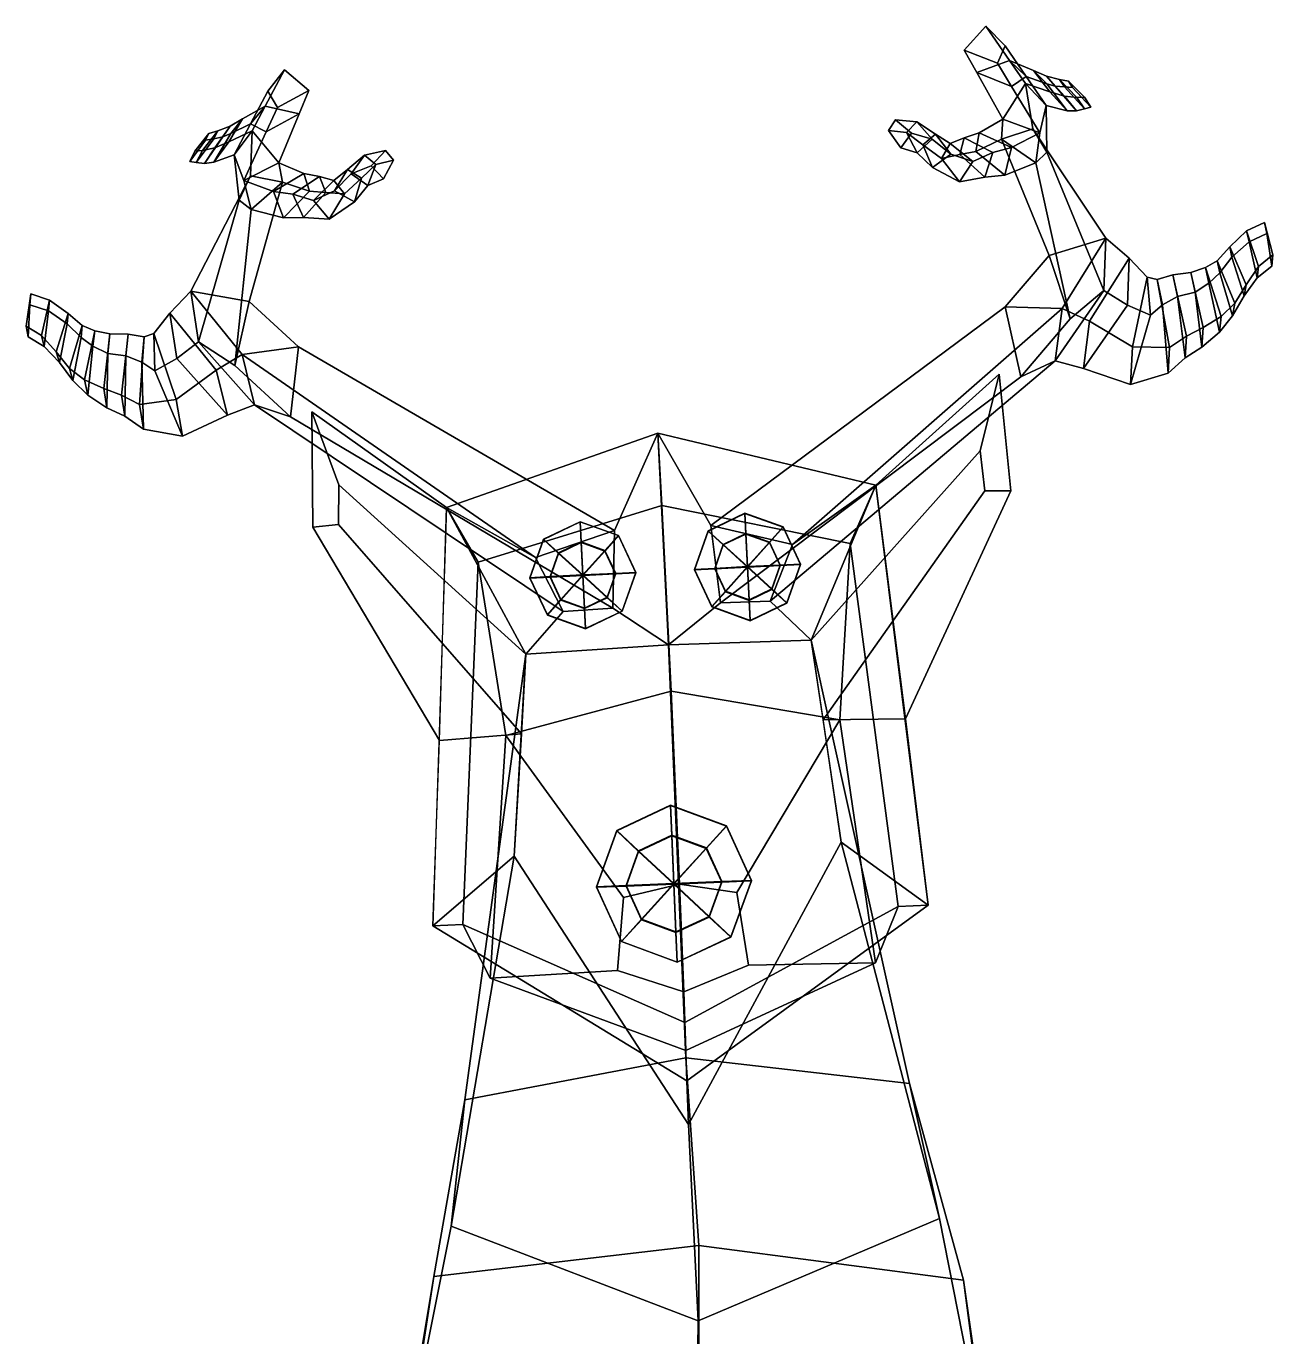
# Model space of a CAD drawing. Extents: x -95 to 84, y -151 to 331.
# Drawn here: x -94.8 to 84.3, y 142.9 to 331.2 of the extents above; entities that cross this region are included whole.
import ezdxf

# ---------------------------------------------------------------- set-up
doc = ezdxf.new("R2010")
doc.units = 0

msp = doc.modelspace()

# ---------------------------------------------------------------- linework, layer by layer
for points in [[(43.066406, 331.203308, 152.452606), (45.845772, 328.403412, 151.65123), (44.738628, 325.892975, 151.579559), (39.993999, 327.775879, 152.981018)], [(46.490574, 326.26712, 156.636902), (43.066406, 331.203308, 152.452606), (39.993999, 327.775879, 152.981018), (41.788048, 324.566132, 155.492096)], [(46.490574, 326.26712, 156.636902), (48.866558, 323.999847, 154.696091), (45.845772, 328.403412, 151.65123), (43.066406, 331.203308, 152.452606)], [(41.788048, 324.566132, 155.492096), (39.993999, 327.775879, 152.981018), (44.738628, 325.892975, 151.579559), (46.777493, 322.560333, 153.635941)], [(48.866558, 323.999847, 154.696091), (46.777493, 322.560333, 153.635941), (44.738628, 325.892975, 151.579559), (45.845772, 328.403412, 151.65123)], [(45.528927, 317.854523, 160.740845), (48.786884, 322.949036, 159.448166), (46.490574, 326.26712, 156.636902), (41.788048, 324.566132, 155.492096)], [(48.786884, 322.949036, 159.448166), (52.289005, 321.776703, 156.550507), (49.923874, 324.848297, 154.401031), (46.490574, 326.26712, 156.636902)], [(46.490574, 326.26712, 156.636902), (49.923874, 324.848297, 154.401031), (51.875938, 322.930542, 152.340057), (48.866558, 323.999847, 154.696091)], [(-60.478996, 319.691589, 156.488312), (-57.696835, 324.939056, 152.306717), (-60.116581, 321.858093, 151.501404), (-62.571159, 317.186188, 154.544296)], [(-60.478996, 319.691589, 156.488312), (-55.610104, 318.597687, 155.358337), (-54.227417, 321.959259, 152.848083), (-57.696835, 324.939056, 152.306717)], [(-57.696835, 324.939056, 152.306717), (-54.227417, 321.959259, 152.848083), (-58.713448, 319.536957, 151.436127), (-60.116581, 321.858093, 151.501404)], [(45.528927, 317.854523, 160.740845), (41.788048, 324.566132, 155.492096), (46.777493, 322.560333, 153.635941), (50.842731, 315.897003, 157.745361)], [(50.842731, 315.897003, 157.745361), (46.777493, 322.560333, 153.635941), (48.866558, 323.999847, 154.696091), (51.74527, 319.793243, 157.60318)], [(48.866558, 323.999847, 154.696091), (51.875938, 322.930542, 152.340057), (54.78019, 319.064819, 154.480698), (51.74527, 319.793243, 157.60318)], [(52.289005, 321.776703, 156.550507), (54.404949, 321.16217, 154.099869), (51.797821, 324.019989, 153.086731), (49.923874, 324.848297, 154.401031)], [(49.923874, 324.848297, 154.401031), (51.797821, 324.019989, 153.086731), (53.040257, 322.596893, 150.669159), (51.875938, 322.930542, 152.340057)], [(54.404949, 321.16217, 154.099869), (56.167168, 320.975098, 149.598938), (53.653263, 323.537994, 149.330124), (51.797821, 324.019989, 153.086731)], [(51.797821, 324.019989, 153.086731), (53.653263, 323.537994, 149.330124), (54.36787, 322.471191, 146.894348), (53.040257, 322.596893, 150.669159)], [(49.836079, 316.437744, 164.080383), (48.786884, 322.949036, 159.448166), (45.528927, 317.854523, 160.740845), (45.349285, 314.98172, 163.117081)], [(49.836079, 316.437744, 164.080383), (51.853424, 313.116516, 161.306656), (51.74527, 319.793243, 157.60318), (48.786884, 322.949036, 159.448166)], [(51.74527, 319.793243, 157.60318), (54.78019, 319.064819, 154.480698), (52.289005, 321.776703, 156.550507), (48.786884, 322.949036, 159.448166)], [(51.875938, 322.930542, 152.340057), (53.040257, 322.596893, 150.669159), (56.126747, 319.054077, 151.471695), (54.78019, 319.064819, 154.480698)], [(53.040257, 322.596893, 150.669159), (54.36787, 322.471191, 146.894348), (57.280499, 319.322906, 146.850555), (56.126747, 319.054077, 151.471695)], [(56.167168, 320.975098, 149.598938), (57.261356, 321.025848, 145.55246), (54.981243, 323.324402, 145.435059), (53.653263, 323.537994, 149.330124)], [(53.653263, 323.537994, 149.330124), (54.981243, 323.324402, 145.435059), (55.542244, 322.405823, 143.204178), (54.36787, 322.471191, 146.894348)], [(54.36787, 322.471191, 146.894348), (55.542244, 322.405823, 143.204178), (58.172409, 319.587372, 143.018021), (57.280499, 319.322906, 146.850555)], [(58.172409, 319.587372, 143.018021), (55.542244, 322.405823, 143.204178), (54.981243, 323.324402, 145.435059), (57.261356, 321.025848, 145.55246)], [(-62.571159, 317.186188, 154.544296), (-60.116581, 321.858093, 151.501404), (-58.713448, 319.536957, 151.436127), (-60.328339, 316.030731, 153.491623)], [(-55.610104, 318.597687, 155.358337), (-60.328339, 316.030731, 153.491623), (-58.713448, 319.536957, 151.436127), (-54.227417, 321.959259, 152.848083)], [(54.78019, 319.064819, 154.480698), (56.126747, 319.054077, 151.471695), (54.404949, 321.16217, 154.099869), (52.289005, 321.776703, 156.550507)], [(56.126747, 319.054077, 151.471695), (57.280499, 319.322906, 146.850555), (56.167168, 320.975098, 149.598938), (54.404949, 321.16217, 154.099869)], [(57.280499, 319.322906, 146.850555), (58.172409, 319.587372, 143.018021), (57.261356, 321.025848, 145.55246), (56.167168, 320.975098, 149.598938)], [(-62.348774, 316.17038, 159.298141), (-60.478996, 319.691589, 156.488312), (-63.723881, 317.887268, 154.245239), (-65.695473, 314.602539, 156.393021)], [(-60.478996, 319.691589, 156.488312), (-62.571159, 317.186188, 154.544296), (-65.438576, 315.777527, 152.181885), (-63.723881, 317.887268, 154.245239)], [(-58.502628, 311.580261, 160.606049), (-63.557621, 309.033813, 157.599976), (-60.328339, 316.030731, 153.491623), (-55.610104, 318.597687, 155.358337)], [(-58.502628, 311.580261, 160.606049), (-55.610104, 318.597687, 155.358337), (-60.478996, 319.691589, 156.488312), (-62.348774, 316.17038, 159.298141)], [(51.853424, 313.116516, 161.306656), (50.283661, 311.550446, 160.11644), (50.842731, 315.897003, 157.745361), (51.74527, 319.793243, 157.60318)], [(-67.731407, 313.747864, 153.937836), (-65.489136, 316.851074, 152.92717), (-67.286636, 316.155273, 149.166367), (-69.474464, 313.352539, 149.432602)], [(-65.489136, 316.851074, 152.92717), (-66.560394, 315.311005, 150.508438), (-67.87677, 315.027283, 146.730316), (-67.286636, 316.155273, 149.166367)], [(-62.571159, 317.186188, 154.544296), (-64.915512, 312.731323, 157.449982), (-67.853012, 311.656677, 154.320862), (-65.438576, 315.777527, 152.181885)], [(-65.695473, 314.602539, 156.393021), (-63.723881, 317.887268, 154.245239), (-65.489136, 316.851074, 152.92717), (-67.731407, 313.747864, 153.937836)], [(-63.723881, 317.887268, 154.245239), (-65.438576, 315.777527, 152.181885), (-66.560394, 315.311005, 150.508438), (-65.489136, 316.851074, 152.92717)], [(-63.557621, 309.033813, 157.599976), (-64.915512, 312.731323, 157.449982), (-62.571159, 317.186188, 154.544296), (-60.328339, 316.030731, 153.491623)], [(30.866144, 313.732452, 150.866013), (29.096441, 316.23764, 152.7155), (30.102856, 317.756104, 151.915054), (32.395535, 315.813995, 150.28804)], [(33.177742, 317.442047, 153.682281), (30.102856, 317.756104, 151.915054), (29.096441, 316.23764, 152.7155), (31.699297, 315.937195, 154.342911)], [(35.365528, 314.992767, 151.768845), (32.395535, 315.813995, 150.28804), (30.102856, 317.756104, 151.915054), (33.177742, 317.442047, 153.682281)], [(35.853951, 315.691864, 155.635468), (33.177742, 317.442047, 153.682281), (31.699297, 315.937195, 154.342911), (34.012928, 314.180603, 156.227997)], [(38.036259, 312.831299, 153.420807), (35.365528, 314.992767, 151.768845), (33.177742, 317.442047, 153.682281), (35.853951, 315.691864, 155.635468)], [(45.528927, 317.854523, 160.740845), (42.134083, 315.878693, 159.312027), (41.647049, 313.214996, 161.306915), (45.349285, 314.98172, 163.117081)], [(50.842731, 315.897003, 157.745361), (46.791695, 313.764221, 156.644928), (42.134083, 315.878693, 159.312027), (45.528927, 317.854523, 160.740845)], [(60.336082, 300.735809, 175.590073), (49.836079, 316.437744, 164.080383), (45.349285, 314.98172, 163.117081), (52.177376, 298.254028, 177.354004)], [(60.066936, 293.216034, 172.614639), (51.853424, 313.116516, 161.306656), (49.836079, 316.437744, 164.080383), (60.336082, 300.735809, 175.590073)], [(-71.32299, 311.757416, 142.848679), (-70.581093, 313.269562, 145.383209), (-68.593254, 315.785309, 145.268112), (-69.047935, 314.820923, 143.037155)], [(-67.87677, 315.027283, 146.730316), (-70.392654, 311.607391, 146.683929), (-71.32299, 311.757416, 142.848679), (-69.047935, 314.820923, 143.037155)], [(-69.474464, 313.352539, 149.432602), (-67.286636, 316.155273, 149.166367), (-68.593254, 315.785309, 145.268112), (-70.581093, 313.269562, 145.383209)], [(-66.560394, 315.311005, 150.508438), (-69.19912, 311.484467, 151.308456), (-70.392654, 311.607391, 146.683929), (-67.87677, 315.027283, 146.730316)], [(-65.438576, 315.777527, 152.181885), (-67.853012, 311.656677, 154.320862), (-69.19912, 311.484467, 151.308456), (-66.560394, 315.311005, 150.508438)], [(-67.853012, 311.656677, 154.320862), (-65.695473, 314.602539, 156.393021), (-67.731407, 313.747864, 153.937836), (-69.19912, 311.484467, 151.308456)], [(-67.286636, 316.155273, 149.166367), (-67.87677, 315.027283, 146.730316), (-69.047935, 314.820923, 143.037155), (-68.593254, 315.785309, 145.268112)], [(-64.915512, 312.731323, 157.449982), (-62.348774, 316.17038, 159.298141), (-65.695473, 314.602539, 156.393021), (-67.853012, 311.656677, 154.320862)], [(-62.600197, 309.683563, 163.936783), (-62.348774, 316.17038, 159.298141), (-64.915512, 312.731323, 157.449982), (-64.222755, 306.200195, 161.16275)], [(-62.600197, 309.683563, 163.936783), (-57.976875, 308.792023, 162.986465), (-58.502628, 311.580261, 160.606049), (-62.348774, 316.17038, 159.298141)], [(31.699297, 315.937195, 154.342911), (29.096441, 316.23764, 152.7155), (30.866144, 313.732452, 150.866013), (33.21368, 313.021545, 152.094391)], [(33.21368, 313.021545, 152.094391), (30.866144, 313.732452, 150.866013), (32.395535, 315.813995, 150.28804), (35.365528, 314.992767, 151.768845)], [(34.012928, 314.180603, 156.227997), (31.699297, 315.937195, 154.342911), (33.21368, 313.021545, 152.094391), (35.407997, 310.914368, 153.592209)], [(35.407997, 310.914368, 153.592209), (33.21368, 313.021545, 152.094391), (35.365528, 314.992767, 151.768845), (38.036259, 312.831299, 153.420807)], [(37.970161, 314.330994, 157.222244), (35.853951, 315.691864, 155.635468), (34.012928, 314.180603, 156.227997), (36.719296, 312.20694, 158.397263)], [(41.218769, 311.779358, 155.015198), (38.036259, 312.831299, 153.420807), (35.853951, 315.691864, 155.635468), (37.970161, 314.330994, 157.222244)], [(39.971081, 315.17392, 158.198074), (37.970161, 314.330994, 157.222244), (36.719296, 312.20694, 158.397263), (39.337147, 312.750854, 159.901443)], [(44.070934, 313.066956, 155.804184), (41.218769, 311.779358, 155.015198), (37.970161, 314.330994, 157.222244), (39.971081, 315.17392, 158.198074)], [(42.134083, 315.878693, 159.312027), (39.971081, 315.17392, 158.198074), (39.337147, 312.750854, 159.901443), (41.647049, 313.214996, 161.306915)], [(46.791695, 313.764221, 156.644928), (44.070934, 313.066956, 155.804184), (39.971081, 315.17392, 158.198074), (42.134083, 315.878693, 159.312027)], [(45.349285, 314.98172, 163.117081), (41.647049, 313.214996, 161.306915), (45.832634, 309.820007, 158.557388), (50.283661, 311.550446, 160.11644)], [(55.227364, 289.158203, 172.60347), (52.177376, 298.254028, 177.354004), (45.349285, 314.98172, 163.117081), (50.283661, 311.550446, 160.11644)], [(50.283661, 311.550446, 160.11644), (45.832634, 309.820007, 158.557388), (46.791695, 313.764221, 156.644928), (50.842731, 315.897003, 157.745361)], [(-70.392654, 311.607391, 146.683929), (-69.474464, 313.352539, 149.432602), (-70.581093, 313.269562, 145.383209), (-71.32299, 311.757416, 142.848679)], [(-69.19912, 311.484467, 151.308456), (-67.731407, 313.747864, 153.937836), (-69.474464, 313.352539, 149.432602), (-70.392654, 311.607391, 146.683929)], [(-64.222755, 306.200195, 161.16275), (-64.915512, 312.731323, 157.449982), (-63.557621, 309.033813, 157.599976), (-62.484951, 304.854919, 159.978394)], [(-50.495041, 307.548676, 153.310471), (-48.658054, 310.613281, 155.527405), (-46.21542, 312.649506, 153.579102), (-48.1036, 309.984406, 151.662704)], [(-48.658054, 310.613281, 155.527405), (-46.64946, 309.349426, 156.126099), (-44.566486, 311.348633, 154.244965), (-46.21542, 312.649506, 153.579102)], [(-48.1036, 309.984406, 151.662704), (-46.21542, 312.649506, 153.579102), (-43.206211, 313.325531, 151.819336), (-45.257095, 311.143585, 150.188446)], [(-46.21542, 312.649506, 153.579102), (-44.566486, 311.348633, 154.244965), (-42.02351, 311.954071, 152.623795), (-43.206211, 313.325531, 151.819336)], [(-43.490173, 309.281342, 150.772247), (-45.257095, 311.143585, 150.188446), (-43.206211, 313.325531, 151.819336), (-42.02351, 311.954071, 152.623795)], [(36.719296, 312.20694, 158.397263), (34.012928, 314.180603, 156.227997), (35.407997, 310.914368, 153.592209), (39.288445, 308.835205, 155.917038)], [(39.288445, 308.835205, 155.917038), (35.407997, 310.914368, 153.592209), (38.036259, 312.831299, 153.420807), (41.218769, 311.779358, 155.015198)], [(39.337147, 312.750854, 159.901443), (36.719296, 312.20694, 158.397263), (39.288445, 308.835205, 155.917038), (42.937916, 309.527557, 157.386459)], [(42.937916, 309.527557, 157.386459), (39.288445, 308.835205, 155.917038), (41.218769, 311.779358, 155.015198), (44.070934, 313.066956, 155.804184)], [(41.647049, 313.214996, 161.306915), (39.337147, 312.750854, 159.901443), (42.937916, 309.527557, 157.386459), (45.832634, 309.820007, 158.557388)], [(45.832634, 309.820007, 158.557388), (42.937916, 309.527557, 157.386459), (44.070934, 313.066956, 155.804184), (46.791695, 313.764221, 156.644928)], [(60.066936, 293.216034, 172.614639), (55.227364, 289.158203, 172.60347), (50.283661, 311.550446, 160.11644), (51.853424, 313.116516, 161.306656)], [(-63.557621, 309.033813, 157.599976), (-58.502628, 311.580261, 160.606049), (-54.903099, 310.050385, 159.188171), (-59.287895, 307.428558, 156.512268)], [(-58.502628, 311.580261, 160.606049), (-57.976875, 308.792023, 162.986465), (-54.099163, 307.500336, 161.187469), (-54.903099, 310.050385, 159.188171)], [(-45.733166, 308.305298, 151.995575), (-48.1036, 309.984406, 151.662704), (-45.257095, 311.143585, 150.188446), (-43.490173, 309.281342, 150.772247)], [(-46.64946, 309.349426, 156.126099), (-47.659679, 305.97879, 153.490265), (-45.733166, 308.305298, 151.995575), (-44.566486, 311.348633, 154.244965)], [(-44.566486, 311.348633, 154.244965), (-45.733166, 308.305298, 151.995575), (-43.490173, 309.281342, 150.772247), (-42.02351, 311.954071, 152.623795)], [(-71.18103, 293.149567, 175.444992), (-62.790668, 291.657349, 177.229584), (-57.976875, 308.792023, 162.986465), (-62.600197, 309.683563, 163.936783)], [(-70.082626, 285.856415, 172.480957), (-71.18103, 293.149567, 175.444992), (-62.600197, 309.683563, 163.936783), (-64.222755, 306.200195, 161.16275)], [(-62.484951, 304.854919, 159.978394), (-63.557621, 309.033813, 157.599976), (-59.287895, 307.428558, 156.512268), (-57.868233, 303.684692, 158.432068)], [(-59.287895, 307.428558, 156.512268), (-54.903099, 310.050385, 159.188171), (-52.676006, 309.616699, 158.080399), (-56.507156, 307.067535, 155.679001)], [(-56.507156, 307.067535, 155.679001), (-52.676006, 309.616699, 158.080399), (-50.593128, 309.027802, 157.110428), (-53.526592, 306.143005, 154.898392)], [(-54.903099, 310.050385, 159.188171), (-54.099163, 307.500336, 161.187469), (-51.755684, 307.318054, 159.788116), (-52.676006, 309.616699, 158.080399)], [(-53.526592, 306.143005, 154.898392), (-50.593128, 309.027802, 157.110428), (-48.658054, 310.613281, 155.527405), (-50.495041, 307.548676, 153.310471)], [(-52.676006, 309.616699, 158.080399), (-51.755684, 307.318054, 159.788116), (-49.097343, 307.093445, 158.290848), (-50.593128, 309.027802, 157.110428)], [(-49.097343, 307.093445, 158.290848), (-51.263077, 303.485443, 155.808167), (-47.659679, 305.97879, 153.490265), (-46.64946, 309.349426, 156.126099)], [(-50.593128, 309.027802, 157.110428), (-49.097343, 307.093445, 158.290848), (-46.64946, 309.349426, 156.126099), (-48.658054, 310.613281, 155.527405)], [(-47.659679, 305.97879, 153.490265), (-50.495041, 307.548676, 153.310471), (-48.1036, 309.984406, 151.662704), (-45.733166, 308.305298, 151.995575)], [(-64.826515, 282.439728, 172.484665), (-62.484951, 304.854919, 159.978394), (-57.976875, 308.792023, 162.986465), (-62.790668, 291.657349, 177.229584)], [(-57.976875, 308.792023, 162.986465), (-62.484951, 304.854919, 159.978394), (-57.868233, 303.684692, 158.432068), (-54.099163, 307.500336, 161.187469)], [(-57.868233, 303.684692, 158.432068), (-59.287895, 307.428558, 156.512268), (-56.507156, 307.067535, 155.679001), (-54.963223, 303.736969, 157.26825)], [(-54.099163, 307.500336, 161.187469), (-57.868233, 303.684692, 158.432068), (-54.963223, 303.736969, 157.26825), (-51.755684, 307.318054, 159.788116)], [(-54.963223, 303.736969, 157.26825), (-56.507156, 307.067535, 155.679001), (-53.526592, 306.143005, 154.898392), (-51.263077, 303.485443, 155.808167)], [(-51.755684, 307.318054, 159.788116), (-54.963223, 303.736969, 157.26825), (-51.263077, 303.485443, 155.808167), (-49.097343, 307.093445, 158.290848)], [(-51.263077, 303.485443, 155.808167), (-53.526592, 306.143005, 154.898392), (-50.495041, 307.548676, 153.310471), (-47.659679, 305.97879, 153.490265)], [(-70.082626, 285.856415, 172.480957), (-64.222755, 306.200195, 161.16275), (-62.484951, 304.854919, 159.978394), (-64.826515, 282.439728, 172.484665)], [(80.493332, 294.053192, 156.501038), (82.283882, 296.691772, 152.7966), (80.569397, 301.776489, 152.682007), (78.141037, 299.502289, 156.908325)], [(78.141037, 299.502289, 156.908325), (80.569397, 301.776489, 152.682007), (80.912979, 300.194458, 150.068604), (78.445457, 297.996185, 153.866882)], [(82.283882, 296.691772, 152.7966), (84.324493, 298.34021, 149.690323), (83.112251, 303.002655, 149.243103), (80.569397, 301.776489, 152.682007)], [(80.569397, 301.776489, 152.682007), (83.112251, 303.002655, 149.243103), (83.454048, 301.413544, 146.996277), (80.912979, 300.194458, 150.068604)], [(80.912979, 300.194458, 150.068604), (83.454048, 301.413544, 146.996277), (84.207672, 296.727203, 147.152451), (82.101929, 295.065369, 149.887634)], [(84.324493, 298.34021, 149.690323), (84.207672, 296.727203, 147.152451), (83.454048, 301.413544, 146.996277), (83.112251, 303.002655, 149.243103)], [(54.046776, 290.647308, 182.449493), (60.336082, 300.735809, 175.590073), (52.177376, 298.254028, 177.354004), (45.865334, 290.858948, 182.831879)], [(54.046776, 290.647308, 182.449493), (58.003002, 288.809692, 180.4422), (63.682251, 297.878418, 174.266327), (60.336082, 300.735809, 175.590073)], [(60.336082, 300.735809, 175.590073), (63.682251, 297.878418, 174.266327), (63.43111, 291.107208, 171.593475), (60.066936, 293.216034, 172.614639)], [(78.859192, 291.404846, 160.092926), (80.493332, 294.053192, 156.501038), (78.141037, 299.502289, 156.908325), (76.343155, 297.50943, 160.422852)], [(76.343155, 297.50943, 160.422852), (78.141037, 299.502289, 156.908325), (78.445457, 297.996185, 153.866882), (76.701622, 295.779663, 157.072586)], [(78.445457, 297.996185, 153.866882), (80.912979, 300.194458, 150.068604), (82.101929, 295.065369, 149.887634), (80.196892, 292.469849, 153.168274)], [(45.865334, 290.858948, 182.831879), (52.177376, 298.254028, 177.354004), (55.227364, 289.158203, 172.60347), (48.128666, 280.823822, 176.919357)], [(58.003002, 288.809692, 180.4422), (64.159355, 285.131073, 178.095505), (66.281631, 295.132019, 173.557022), (63.682251, 297.878418, 174.266327)], [(63.682251, 297.878418, 174.266327), (66.281631, 295.132019, 173.557022), (66.770203, 289.668304, 170.039093), (63.43111, 291.107208, 171.593475)], [(76.701622, 295.779663, 157.072586), (78.445457, 297.996185, 153.866882), (80.196892, 292.469849, 153.168274), (78.553452, 289.596436, 156.41066)], [(82.101929, 295.065369, 149.887634), (84.207672, 296.727203, 147.152451), (84.324493, 298.34021, 149.690323), (82.283882, 296.691772, 152.7966)], [(71.907364, 286.683868, 170.057816), (74.316147, 287.902588, 166.932816), (72.550125, 295.824677, 165.901825), (69.943497, 295.482574, 168.912125)], [(69.943497, 295.482574, 168.912125), (72.550125, 295.824677, 165.901825), (73.146133, 293.006653, 162.190186), (70.606476, 292.352692, 164.788116)], [(74.316147, 287.902588, 166.932816), (76.896339, 289.507111, 163.366257), (74.667114, 296.512421, 163.077591), (72.550125, 295.824677, 165.901825)], [(72.550125, 295.824677, 165.901825), (74.667114, 296.512421, 163.077591), (75.153313, 294.282593, 159.530731), (73.146133, 293.006653, 162.190186)], [(76.896339, 289.507111, 163.366257), (78.859192, 291.404846, 160.092926), (76.343155, 297.50943, 160.422852), (74.667114, 296.512421, 163.077591)], [(74.667114, 296.512421, 163.077591), (76.343155, 297.50943, 160.422852), (76.701622, 295.779663, 157.072586), (75.153313, 294.282593, 159.530731)], [(75.153313, 294.282593, 159.530731), (76.701622, 295.779663, 157.072586), (78.553452, 289.596436, 156.41066), (76.666626, 287.223969, 159.404526)], [(80.196892, 292.469849, 153.168274), (82.101929, 295.065369, 149.887634), (82.283882, 296.691772, 152.7966), (80.493332, 294.053192, 156.501038)], [(64.159355, 285.131073, 178.095505), (69.472115, 285.013794, 173.584381), (67.719124, 294.817902, 171.925339), (66.281631, 295.132019, 173.557022)], [(66.281631, 295.132019, 173.557022), (67.719124, 294.817902, 171.925339), (68.46891, 291.153137, 167.485001), (66.770203, 289.668304, 170.039093)], [(69.472115, 285.013794, 173.584381), (71.907364, 286.683868, 170.057816), (69.943497, 295.482574, 168.912125), (67.719124, 294.817902, 171.925339)], [(67.719124, 294.817902, 171.925339), (69.943497, 295.482574, 168.912125), (70.606476, 292.352692, 164.788116), (68.46891, 291.153137, 167.485001)], [(73.146133, 293.006653, 162.190186), (75.153313, 294.282593, 159.530731), (76.666626, 287.223969, 159.404526), (74.148438, 285.057831, 162.707657)], [(78.553452, 289.596436, 156.41066), (80.196892, 292.469849, 153.168274), (80.493332, 294.053192, 156.501038), (78.859192, 291.404846, 160.092926)], [(-94.822571, 288.103394, 149.499283), (-94.144318, 292.748016, 149.045517), (-94.310989, 291.171692, 146.801041), (-94.533798, 286.556641, 146.964706)], [(-92.601974, 286.739563, 152.612839), (-91.469002, 291.85202, 152.492188), (-94.144318, 292.748016, 149.045517), (-94.822571, 288.103394, 149.499283)], [(-91.469002, 291.85202, 152.492188), (-91.639854, 290.281281, 149.881012), (-94.310989, 291.171692, 146.801041), (-94.144318, 292.748016, 149.045517)], [(-63.78933, 284.025635, 182.331146), (-71.18103, 293.149567, 175.444992), (-74.188751, 289.988739, 174.118546), (-67.525703, 281.795654, 180.318649)], [(-71.18103, 293.149567, 175.444992), (-70.082626, 285.856415, 172.480957), (-73.19635, 283.429474, 171.456268), (-74.188751, 289.988739, 174.118546)], [(-63.78933, 284.025635, 182.331146), (-55.68066, 285.142181, 182.729218), (-62.790668, 291.657349, 177.229584), (-71.18103, 293.149567, 175.444992)], [(53.051861, 283.126038, 178.106949), (48.128666, 280.823822, 176.919357), (55.227364, 289.158203, 172.60347), (60.066936, 293.216034, 172.614639)], [(60.066936, 293.216034, 172.614639), (63.43111, 291.107208, 171.593475), (57.100121, 282.03537, 176.538437), (53.051861, 283.126038, 178.106949)], [(68.46891, 291.153137, 167.485001), (70.606476, 292.352692, 164.788116), (71.721466, 283.524628, 165.363235), (69.299187, 281.332367, 168.480225)], [(70.606476, 292.352692, 164.788116), (73.146133, 293.006653, 162.190186), (74.148438, 285.057831, 162.707657), (71.721466, 283.524628, 165.363235)], [(-91.639854, 290.281281, 149.881012), (-92.248756, 285.186035, 149.707245), (-94.533798, 286.556641, 146.964706), (-94.310989, 291.171692, 146.801041)], [(-90.51944, 284.388275, 156.325729), (-88.787758, 289.926697, 156.727829), (-91.469002, 291.85202, 152.492188), (-92.601974, 286.739563, 152.612839)], [(-88.930428, 288.432922, 153.688461), (-90.059502, 282.888062, 152.996353), (-92.248756, 285.186035, 149.707245), (-91.639854, 290.281281, 149.881012)], [(-88.787758, 289.926697, 156.727829), (-88.930428, 288.432922, 153.688461), (-91.639854, 290.281281, 149.881012), (-91.469002, 291.85202, 152.492188)], [(-55.68066, 285.142181, 182.729218), (-56.856422, 275.080475, 176.823578), (-64.826515, 282.439728, 172.484665), (-62.790668, 291.657349, 177.229584)], [(3.574908, 259.448944, 199.37532), (45.865334, 290.858948, 182.831879), (48.128666, 280.823822, 176.919357), (4.933589, 248.361145, 189.077835)], [(3.574908, 259.448944, 199.37532), (15.294115, 256.721832, 199.350098), (54.046776, 290.647308, 182.449493), (45.865334, 290.858948, 182.831879)], [(15.294115, 256.721832, 199.350098), (12.068785, 248.593185, 192.009766), (53.051861, 283.126038, 178.106949), (54.046776, 290.647308, 182.449493)], [(53.051861, 283.126038, 178.106949), (57.100121, 282.03537, 176.538437), (58.003002, 288.809692, 180.4422), (54.046776, 290.647308, 182.449493)], [(63.43111, 291.107208, 171.593475), (66.770203, 289.668304, 170.039093), (63.854927, 279.708557, 173.601334), (57.100121, 282.03537, 176.538437)], [(66.770203, 289.668304, 170.039093), (68.46891, 291.153137, 167.485001), (69.299187, 281.332367, 168.480225), (63.854927, 279.708557, 173.601334)], [(76.666626, 287.223969, 159.404526), (78.553452, 289.596436, 156.41066), (78.859192, 291.404846, 160.092926), (76.896339, 289.507111, 163.366257)], [(-88.593826, 282.007599, 159.925537), (-86.768051, 288.199982, 160.249649), (-88.787758, 289.926697, 156.727829), (-90.51944, 284.388275, 156.325729)], [(-86.941254, 286.482788, 156.901688), (-88.102112, 280.289551, 156.246964), (-90.059502, 282.888062, 152.996353), (-88.930428, 288.432922, 153.688461)], [(-86.768051, 288.199982, 160.249649), (-86.941254, 286.482788, 156.901688), (-88.930428, 288.432922, 153.688461), (-88.787758, 289.926697, 156.727829)], [(-86.426453, 280.387451, 163.205933), (-84.983849, 287.422791, 162.909546), (-86.768051, 288.199982, 160.249649), (-88.593826, 282.007599, 159.925537)], [(-84.983849, 287.422791, 162.909546), (-85.229614, 285.205902, 159.365509), (-86.941254, 286.482788, 156.901688), (-86.768051, 288.199982, 160.249649)], [(-67.525703, 281.795654, 180.318649), (-74.188751, 289.988739, 174.118546), (-76.467834, 287.025848, 173.408173), (-73.252205, 277.539276, 177.965637)], [(-74.188751, 289.988739, 174.118546), (-73.19635, 283.429474, 171.456268), (-76.361542, 281.660919, 169.897614), (-76.467834, 287.025848, 173.408173)], [(57.100121, 282.03537, 176.538437), (63.854927, 279.708557, 173.601334), (64.159355, 285.131073, 178.095505), (58.003002, 288.809692, 180.4422)], [(74.148438, 285.057831, 162.707657), (76.666626, 287.223969, 159.404526), (76.896339, 289.507111, 163.366257), (74.316147, 287.902588, 166.932816)], [(-92.248756, 285.186035, 149.707245), (-92.601974, 286.739563, 152.612839), (-94.822571, 288.103394, 149.499283), (-94.533798, 286.556641, 146.964706)], [(-90.059502, 282.888062, 152.996353), (-90.51944, 284.388275, 156.325729), (-92.601974, 286.739563, 152.612839), (-92.248756, 285.186035, 149.707245)], [(-85.229614, 285.205902, 159.365509), (-85.960411, 278.200134, 159.248428), (-88.102112, 280.289551, 156.246964), (-86.941254, 286.482788, 156.901688)], [(-83.677643, 279.117065, 166.779999), (-82.795647, 286.993988, 165.739243), (-84.983849, 287.422791, 162.909546), (-86.426453, 280.387451, 163.205933)], [(-82.795647, 286.993988, 165.739243), (-83.086479, 284.193146, 162.031067), (-85.229614, 285.205902, 159.365509), (-84.983849, 287.422791, 162.909546)], [(-81.142891, 278.199707, 169.911423), (-80.158821, 286.954834, 168.755356), (-82.795647, 286.993988, 165.739243), (-83.677643, 279.117065, 166.779999)], [(-80.158821, 286.954834, 168.755356), (-80.483246, 283.841583, 164.63504), (-83.086479, 284.193146, 162.031067), (-82.795647, 286.993988, 165.739243)], [(-78.532555, 276.845642, 173.445038), (-77.866127, 286.559204, 171.774094), (-80.158821, 286.954834, 168.755356), (-81.142891, 278.199707, 169.911423)], [(-77.866127, 286.559204, 171.774094), (-78.219498, 282.914795, 167.337967), (-80.483246, 283.841583, 164.63504), (-80.158821, 286.954834, 168.755356)], [(-73.252205, 277.539276, 177.965637), (-76.467834, 287.025848, 173.408173), (-77.866127, 286.559204, 171.774094), (-78.532555, 276.845642, 173.445038)], [(-76.467834, 287.025848, 173.408173), (-76.361542, 281.660919, 169.897614), (-78.219498, 282.914795, 167.337967), (-77.866127, 286.559204, 171.774094)], [(69.299187, 281.332367, 168.480225), (71.721466, 283.524628, 165.363235), (71.907364, 286.683868, 170.057816), (69.472115, 285.013794, 173.584381)], [(71.721466, 283.524628, 165.363235), (74.148438, 285.057831, 162.707657), (74.316147, 287.902588, 166.932816), (71.907364, 286.683868, 170.057816)], [(-88.102112, 280.289551, 156.246964), (-88.593826, 282.007599, 159.925537), (-90.51944, 284.388275, 156.325729), (-90.059502, 282.888062, 152.996353)], [(-83.086479, 284.193146, 162.031067), (-83.214287, 276.376709, 162.559723), (-85.960411, 278.200134, 159.248428), (-85.229614, 285.205902, 159.365509)], [(-70.082626, 285.856415, 172.480957), (-61.994667, 276.795258, 177.999756), (-65.906013, 275.291992, 176.425369), (-73.19635, 283.429474, 171.456268)], [(-61.994667, 276.795258, 177.999756), (-70.082626, 285.856415, 172.480957), (-64.826515, 282.439728, 172.484665), (-56.856422, 275.080475, 176.823578)], [(-63.78933, 284.025635, 182.331146), (-21.65513, 254.837906, 199.323914), (-10.270449, 258.735138, 199.365112), (-55.68066, 285.142181, 182.729218)], [(-10.270449, 258.735138, 199.365112), (-10.540646, 247.592957, 189.067902), (-56.856422, 275.080475, 176.823578), (-55.68066, 285.142181, 182.729218)], [(63.854927, 279.708557, 173.601334), (69.299187, 281.332367, 168.480225), (69.472115, 285.013794, 173.584381), (64.159355, 285.131073, 178.095505)], [(-80.483246, 283.841583, 164.63504), (-80.629822, 275.154053, 165.222076), (-83.214287, 276.376709, 162.559723), (-83.086479, 284.193146, 162.031067)], [(-78.219498, 282.914795, 167.337967), (-77.979118, 273.289185, 168.34668), (-80.629822, 275.154053, 165.222076), (-80.483246, 283.841583, 164.63504)], [(-76.361542, 281.660919, 169.897614), (-72.380653, 272.298065, 173.479584), (-77.979118, 273.289185, 168.34668), (-78.219498, 282.914795, 167.337967)], [(-73.19635, 283.429474, 171.456268), (-65.906013, 275.291992, 176.425369), (-72.380653, 272.298065, 173.479584), (-76.361542, 281.660919, 169.897614)], [(-61.994667, 276.795258, 177.999756), (-63.78933, 284.025635, 182.331146), (-67.525703, 281.795654, 180.318649), (-65.906013, 275.291992, 176.425369)], [(-21.65513, 254.837906, 199.323914), (-63.78933, 284.025635, 182.331146), (-61.994667, 276.795258, 177.999756), (-17.658386, 247.118164, 191.990692)], [(12.068785, 248.593185, 192.009766), (4.933589, 248.361145, 189.077835), (48.128666, 280.823822, 176.919357), (53.051861, 283.126038, 178.106949)], [(-85.960411, 278.200134, 159.248428), (-86.426453, 280.387451, 163.205933), (-88.593826, 282.007599, 159.925537), (-88.102112, 280.289551, 156.246964)], [(-65.906013, 275.291992, 176.425369), (-67.525703, 281.795654, 180.318649), (-73.252205, 277.539276, 177.965637), (-72.380653, 272.298065, 173.479584)], [(42.283535, 270.187103, 186.404495), (17.98868, 242.973984, 189.658981), (27.267853, 265.258759, 208.972885), (45.012878, 281.192932, 191.345688)], [(46.664173, 264.427704, 191.465683), (45.012878, 281.192932, 191.345688), (27.267853, 265.258759, 208.972885), (31.539764, 231.676056, 209.247879)], [(45.012878, 281.192932, 191.345688), (46.664173, 264.427704, 191.465683), (42.93018, 264.455841, 186.452408), (42.283535, 270.187103, 186.404495)], [(-83.214287, 276.376709, 162.559723), (-83.677643, 279.117065, 166.779999), (-86.426453, 280.387451, 163.205933), (-85.960411, 278.200134, 159.248428)], [(-80.629822, 275.154053, 165.222076), (-81.142891, 278.199707, 169.911423), (-83.677643, 279.117065, 166.779999), (-83.214287, 276.376709, 162.559723)], [(-77.979118, 273.289185, 168.34668), (-78.532555, 276.845642, 173.445038), (-81.142891, 278.199707, 169.911423), (-80.629822, 275.154053, 165.222076)], [(-72.380653, 272.298065, 173.479584), (-73.252205, 277.539276, 177.965637), (-78.532555, 276.845642, 173.445038), (-77.979118, 273.289185, 168.34668)], [(-17.658386, 247.118164, 191.990692), (-61.994667, 276.795258, 177.999756), (-56.856422, 275.080475, 176.823578), (-10.540646, 247.592957, 189.067902)], [(-53.761524, 275.782288, 191.255157), (-49.900589, 265.299194, 186.3293), (-49.954887, 259.619598, 186.381454), (-53.655312, 259.208679, 191.389267)], [(-49.900589, 265.299194, 186.3293), (-53.761524, 275.782288, 191.255157), (-34.408039, 262.032349, 208.924973), (-23.013107, 240.981934, 189.634644)], [(-53.655312, 259.208679, 191.389267), (-35.421898, 228.567245, 209.214294), (-34.408039, 262.032349, 208.924973), (-53.761524, 275.782288, 191.255157)], [(-21.65513, 254.837906, 199.323914), (-34.408039, 262.032349, 208.924973), (-4.04331, 272.714539, 209.032852), (-10.270449, 258.735138, 199.365112)], [(-34.408039, 262.032349, 208.924973), (-29.861013, 254.167175, 232.714493), (-3.477493, 262.35025, 232.690903), (-4.04331, 272.714539, 209.032852)], [(-10.540646, 247.592957, 189.067902), (-10.270449, 258.735138, 199.365112), (-4.04331, 272.714539, 209.032852), (-2.535142, 242.31221, 181.943207)], [(15.294115, 256.721832, 199.350098), (3.574908, 259.448944, 199.37532), (-4.04331, 272.714539, 209.032852), (27.267853, 265.258759, 208.972885)], [(4.933589, 248.361145, 189.077835), (-2.535142, 242.31221, 181.943207), (-4.04331, 272.714539, 209.032852), (3.574908, 259.448944, 199.37532)], [(27.267853, 265.258759, 208.972885), (-4.04331, 272.714539, 209.032852), (-3.477493, 262.35025, 232.690903), (23.593899, 256.888367, 232.752136)], [(42.93018, 264.455841, 186.452408), (19.708624, 231.520355, 189.779587), (17.98868, 242.973984, 189.658981), (42.283535, 270.187103, 186.404495)], [(-49.954887, 259.619598, 186.381454), (-49.900589, 265.299194, 186.3293), (-23.013107, 240.981934, 189.634644), (-23.656761, 229.503036, 189.757675)], [(12.068785, 248.593185, 192.009766), (15.294115, 256.721832, 199.350098), (27.267853, 265.258759, 208.972885), (17.98868, 242.973984, 189.658981)], [(46.664173, 264.427704, 191.465683), (31.539764, 231.676056, 209.247879), (19.708624, 231.520355, 189.779587), (42.93018, 264.455841, 186.452408)], [(27.267853, 265.258759, 208.972885), (23.593899, 256.888367, 232.752136), (30.508926, 204.687576, 233.045456), (34.811161, 204.877075, 209.45578)], [(-34.408039, 262.032349, 208.924973), (-36.384567, 201.928162, 209.432846), (-32.055717, 202.097839, 233.025345), (-29.861013, 254.167175, 232.714493)], [(-17.658386, 247.118164, 191.990692), (-23.013107, 240.981934, 189.634644), (-34.408039, 262.032349, 208.924973), (-21.65513, 254.837906, 199.323914)], [(-3.477493, 262.35025, 232.690903), (-29.861013, 254.167175, 232.714493), (-25.916374, 229.290466, 261.688629), (-2.152787, 235.650116, 261.813171)], [(-3.477493, 262.35025, 232.690903), (-2.152787, 235.650116, 261.813171), (22.089762, 231.518982, 261.712677), (23.593899, 256.888367, 232.752136)], [(-20.481653, 257.470764, 245.89209), (-15.211833, 259.998566, 245.88176), (-15.215535, 259.967072, 240.964233), (-20.485256, 257.439392, 240.974579)], [(-18.323322, 255.445862, 237.010803), (-20.485256, 257.439392, 240.974579), (-15.215535, 259.967072, 240.964233), (-15.066616, 257.006317, 237.004395)], [(-18.314125, 255.527618, 249.885117), (-15.05726, 257.088348, 249.878723), (-15.211833, 259.998566, 245.88176), (-20.481653, 257.470764, 245.89209)], [(-9.709116, 258.024231, 245.899933), (-9.712719, 257.992859, 240.982422), (-15.215535, 259.967072, 240.964233), (-15.211833, 259.998566, 245.88176)], [(-11.667005, 255.785461, 237.015518), (-15.066616, 257.006317, 237.004395), (-15.215535, 259.967072, 240.964233), (-9.712719, 257.992859, 240.982422)], [(-11.657807, 255.867233, 249.889847), (-9.709116, 258.024231, 245.899933), (-15.211833, 259.998566, 245.88176), (-15.05726, 257.088348, 249.878723)], [(3.186578, 258.686798, 245.909317), (8.462086, 261.223999, 245.89946), (8.458383, 261.192413, 240.981949), (3.182975, 258.655396, 240.991791)], [(5.339732, 256.653137, 237.027603), (3.182975, 258.655396, 240.991791), (8.458383, 261.192413, 240.981949), (8.599904, 258.219452, 237.021484)], [(5.34893, 256.734924, 249.901901), (8.609261, 258.301514, 249.895813), (8.462086, 261.223999, 245.89946), (3.186578, 258.686798, 245.909317)], [(13.959116, 259.240234, 245.91716), (13.955513, 259.208862, 240.999634), (8.458383, 261.192413, 240.981949), (8.462086, 261.223999, 245.89946)], [(11.996051, 256.992767, 237.032318), (8.599904, 258.219452, 237.021484), (8.458383, 261.192413, 240.981949), (13.955513, 259.208862, 240.999634)], [(12.005249, 257.074524, 249.906631), (13.959116, 259.240234, 245.91716), (8.462086, 261.223999, 245.89946), (8.609261, 258.301514, 249.895813)], [(-53.655312, 259.208679, 191.389267), (-49.954887, 259.619598, 186.381454), (-23.656761, 229.503036, 189.757675), (-35.421898, 228.567245, 209.214294)], [(-10.110189, 252.577621, 249.911697), (-7.205004, 252.699219, 245.935287), (-9.709116, 258.024231, 245.899933), (-11.657807, 255.867233, 249.889847)], [(-7.205004, 252.699219, 245.935287), (-7.208374, 252.668259, 241.017776), (-9.712719, 257.992859, 240.982422), (-9.709116, 258.024231, 245.899933)], [(1.223784, 253.124405, 245.94104), (3.186578, 258.686798, 245.909317), (3.182975, 258.655396, 240.991791), (1.220414, 253.093384, 241.023529)], [(1.220414, 253.093384, 241.023529), (3.182975, 258.655396, 240.991791), (5.339732, 256.653137, 237.027603), (4.1256, 253.215012, 237.047104)], [(4.134421, 253.296112, 249.921387), (5.34893, 256.734924, 249.901901), (3.186578, 258.686798, 245.909317), (1.223784, 253.124405, 245.94104)], [(8.829657, 253.442749, 235.530731), (5.339732, 256.653137, 237.027603), (8.599904, 258.219452, 237.021484)], [(8.840561, 253.543045, 251.444214), (8.609261, 258.301514, 249.895813), (5.34893, 256.734924, 249.901901)], [(8.829657, 253.442749, 235.530731), (8.599904, 258.219452, 237.021484), (11.996051, 256.992767, 237.032318)], [(8.840561, 253.543045, 251.444214), (12.005249, 257.074524, 249.906631), (8.609261, 258.301514, 249.895813)], [(16.446428, 253.86142, 241.03389), (13.535793, 253.689651, 237.053528), (11.996051, 256.992767, 237.032318), (13.955513, 259.208862, 240.999634)], [(13.544615, 253.770813, 249.927811), (16.449799, 253.89238, 245.951401), (13.959116, 259.240234, 245.91716), (12.005249, 257.074524, 249.906631)], [(16.449799, 253.89238, 245.951401), (16.446428, 253.86142, 241.03389), (13.955513, 259.208862, 240.999634), (13.959116, 259.240234, 245.91716)], [(-22.431019, 251.931213, 245.924927), (-20.481653, 257.470764, 245.89209), (-20.485256, 257.439392, 240.974579), (-22.434387, 251.900223, 241.007416)], [(-22.434387, 251.900223, 241.007416), (-20.485256, 257.439392, 240.974579), (-18.323322, 255.445862, 237.010803), (-19.529205, 252.021851, 237.030991)], [(-19.520384, 252.102951, 249.905289), (-18.314125, 255.527618, 249.885117), (-20.481653, 257.470764, 245.89209), (-22.431019, 251.931213, 245.924927)], [(-14.82515, 252.249588, 235.514618), (-18.323322, 255.445862, 237.010803), (-15.066616, 257.006317, 237.004395)], [(-14.814245, 252.349854, 251.428116), (-15.05726, 257.088348, 249.878723), (-18.314125, 255.527618, 249.885117)], [(-14.82515, 252.249588, 235.514618), (-15.066616, 257.006317, 237.004395), (-11.667005, 255.785461, 237.015518)], [(-14.814245, 252.349854, 251.428116), (-11.657807, 255.867233, 249.889847), (-15.05726, 257.088348, 249.878723)], [(-7.208374, 252.668259, 241.017776), (-10.119011, 252.49649, 237.037415), (-11.667005, 255.785461, 237.015518), (-9.712719, 257.992859, 240.982422)], [(4.1256, 253.215012, 237.047104), (5.339732, 256.653137, 237.027603), (8.829657, 253.442749, 235.530731)], [(8.840561, 253.543045, 251.444214), (5.34893, 256.734924, 249.901901), (4.134421, 253.296112, 249.921387)], [(13.535793, 253.689651, 237.053528), (8.829657, 253.442749, 235.530731), (11.996051, 256.992767, 237.032318)], [(8.840561, 253.543045, 251.444214), (13.544615, 253.770813, 249.927811), (12.005249, 257.074524, 249.906631)], [(27.245756, 196.624268, 265.962982), (30.508926, 204.687576, 233.045456), (23.593899, 256.888367, 232.752136), (22.089762, 231.518982, 261.712677)], [(-19.529205, 252.021851, 237.030991), (-18.323322, 255.445862, 237.010803), (-14.82515, 252.249588, 235.514618)], [(-14.814245, 252.349854, 251.428116), (-18.314125, 255.527618, 249.885117), (-19.520384, 252.102951, 249.905289)], [(-10.119011, 252.49649, 237.037415), (-14.82515, 252.249588, 235.514618), (-11.667005, 255.785461, 237.015518)], [(-14.814245, 252.349854, 251.428116), (-10.110189, 252.577621, 249.911697), (-11.657807, 255.867233, 249.889847)], [(-28.134258, 194.41803, 265.947754), (-25.916374, 229.290466, 261.688629), (-29.861013, 254.167175, 232.714493), (-32.055717, 202.097839, 233.025345)], [(-11.329244, 249.069717, 237.057251), (-14.82515, 252.249588, 235.514618), (-10.119011, 252.49649, 237.037415)], [(-11.320791, 249.150208, 249.931503), (-10.110189, 252.577621, 249.911697), (-14.814245, 252.349854, 251.428116)], [(-9.16889, 247.121826, 241.049683), (-11.329244, 249.069717, 237.057251), (-10.119011, 252.49649, 237.037415), (-7.208374, 252.668259, 241.017776)], [(-9.165747, 247.15242, 245.967163), (-7.205004, 252.699219, 245.935287), (-10.110189, 252.577621, 249.911697), (-11.320791, 249.150208, 249.931503)], [(-9.165747, 247.15242, 245.967163), (-9.16889, 247.121826, 241.049683), (-7.208374, 252.668259, 241.017776), (-7.205004, 252.699219, 245.935287)], [(3.7124, 247.759354, 241.057877), (1.220414, 253.093384, 241.023529), (4.1256, 253.215012, 237.047104), (5.66575, 249.917023, 237.068344)], [(3.715543, 247.789948, 245.975357), (1.223784, 253.124405, 245.94104), (1.220414, 253.093384, 241.023529), (3.7124, 247.759354, 241.057877)], [(3.715543, 247.789948, 245.975357), (5.674203, 249.997498, 249.942596), (4.134421, 253.296112, 249.921387), (1.223784, 253.124405, 245.94104)], [(5.66575, 249.917023, 237.068344), (4.1256, 253.215012, 237.047104), (8.829657, 253.442749, 235.530731)], [(5.674203, 249.997498, 249.942596), (8.840561, 253.543045, 251.444214), (4.134421, 253.296112, 249.921387)], [(9.057708, 248.687424, 237.078827), (5.66575, 249.917023, 237.068344), (8.829657, 253.442749, 235.530731)], [(9.06601, 248.767654, 249.953064), (8.840561, 253.543045, 251.444214), (5.674203, 249.997498, 249.942596)], [(12.317472, 250.248642, 237.072678), (8.829657, 253.442749, 235.530731), (13.535793, 253.689651, 237.053528)], [(9.057708, 248.687424, 237.078827), (8.829657, 253.442749, 235.530731), (12.317472, 250.248642, 237.072678)], [(12.325924, 250.329117, 249.94693), (13.544615, 253.770813, 249.927811), (8.840561, 253.543045, 251.444214)], [(9.06601, 248.767654, 249.953064), (12.325924, 250.329117, 249.94693), (8.840561, 253.543045, 251.444214)], [(14.472905, 248.291916, 241.064713), (12.317472, 250.248642, 237.072678), (13.535793, 253.689651, 237.053528), (16.446428, 253.86142, 241.03389)], [(14.476048, 248.32251, 245.982193), (16.449799, 253.89238, 245.951401), (13.544615, 253.770813, 249.927811), (12.325924, 250.329117, 249.94693)], [(14.476048, 248.32251, 245.982193), (14.472905, 248.291916, 241.064713), (16.446428, 253.86142, 241.03389), (16.449799, 253.89238, 245.951401)], [(-19.929394, 246.589279, 241.042847), (-22.434387, 251.900223, 241.007416), (-19.529205, 252.021851, 237.030991), (-17.980967, 248.738083, 237.052902)], [(-19.92625, 246.619843, 245.960327), (-22.431019, 251.931213, 245.924927), (-22.434387, 251.900223, 241.007416), (-19.929394, 246.589279, 241.042847)], [(-19.92625, 246.619843, 245.960327), (-17.972513, 248.818558, 249.927155), (-19.520384, 252.102951, 249.905289), (-22.431019, 251.931213, 245.924927)], [(-17.980967, 248.738083, 237.052902), (-19.529205, 252.021851, 237.030991), (-14.82515, 252.249588, 235.514618)], [(-17.972513, 248.818558, 249.927155), (-14.814245, 252.349854, 251.428116), (-19.520384, 252.102951, 249.905289)], [(-14.585705, 247.514404, 237.06366), (-17.980967, 248.738083, 237.052902), (-14.82515, 252.249588, 235.514618)], [(-14.577403, 247.59465, 249.937897), (-14.814245, 252.349854, 251.428116), (-17.972513, 248.818558, 249.927155)], [(-14.585705, 247.514404, 237.06366), (-14.82515, 252.249588, 235.514618), (-11.329244, 249.069717, 237.057251)], [(-14.577403, 247.59465, 249.937897), (-11.320791, 249.150208, 249.931503), (-14.814245, 252.349854, 251.428116)], [(-14.437963, 244.607834, 241.060089), (-19.929394, 246.589279, 241.042847), (-17.980967, 248.738083, 237.052902), (-14.585705, 247.514404, 237.06366)], [(-14.434912, 244.638245, 245.977554), (-14.577403, 247.59465, 249.937897), (-17.972513, 248.818558, 249.927155), (-19.92625, 246.619843, 245.960327)], [(-14.437963, 244.607834, 241.060089), (-14.585705, 247.514404, 237.06366), (-11.329244, 249.069717, 237.057251), (-9.16889, 247.121826, 241.049683)], [(-14.434912, 244.638245, 245.977554), (-9.165747, 247.15242, 245.967163), (-11.320791, 249.150208, 249.931503), (-14.577403, 247.59465, 249.937897)], [(9.198568, 245.76828, 241.074661), (3.7124, 247.759354, 241.057877), (5.66575, 249.917023, 237.068344), (9.057708, 248.687424, 237.078827)], [(9.20162, 245.798691, 245.992142), (9.06601, 248.767654, 249.953064), (5.674203, 249.997498, 249.942596), (3.715543, 247.789948, 245.975357)], [(9.198568, 245.76828, 241.074661), (9.057708, 248.687424, 237.078827), (12.317472, 250.248642, 237.072678), (14.472905, 248.291916, 241.064713)], [(9.20162, 245.798691, 245.992142), (14.476048, 248.32251, 245.982193), (12.325924, 250.329117, 249.94693), (9.06601, 248.767654, 249.953064)], [(-17.658386, 247.118164, 191.990692), (-10.540646, 247.592957, 189.067902), (-2.535142, 242.31221, 181.943207), (-23.013107, 240.981934, 189.634644)], [(-14.434912, 244.638245, 245.977554), (-14.437963, 244.607834, 241.060089), (-9.16889, 247.121826, 241.049683), (-9.165747, 247.15242, 245.967163)], [(12.068785, 248.593185, 192.009766), (17.98868, 242.973984, 189.658981), (-2.535142, 242.31221, 181.943207), (4.933589, 248.361145, 189.077835)], [(9.20162, 245.798691, 245.992142), (3.715543, 247.789948, 245.975357), (3.7124, 247.759354, 241.057877), (9.198568, 245.76828, 241.074661)], [(9.20162, 245.798691, 245.992142), (9.198568, 245.76828, 241.074661), (14.472905, 248.291916, 241.064713), (14.476048, 248.32251, 245.982193)], [(-14.434912, 244.638245, 245.977554), (-19.92625, 246.619843, 245.960327), (-19.929394, 246.589279, 241.042847), (-14.437963, 244.607834, 241.060089)], [(32.093231, 179.248779, 155.814575), (-0.036968, 182.943649, 150.837357), (-2.535142, 242.31221, 181.943207), (17.98868, 242.973984, 189.658981)], [(32.093231, 179.248779, 155.814575), (17.98868, 242.973984, 189.658981), (22.297153, 213.970322, 189.960434), (36.405186, 159.849167, 174.387833)], [(-31.803019, 176.90921, 155.802383), (-23.013107, 240.981934, 189.634644), (-2.535142, 242.31221, 181.943207), (-0.036968, 182.943649, 150.837357)], [(-31.803019, 176.90921, 155.802383), (-33.756115, 158.765656, 174.379959), (-24.689787, 211.937668, 189.942459), (-23.013107, 240.981934, 189.634644)], [(-8.998248, 206.00975, 304.939728), (-0.917211, 207.922729, 305.077057), (-2.152787, 235.650116, 261.813171), (-25.916374, 229.290466, 261.688629)], [(7.291481, 206.692032, 304.94519), (22.089762, 231.518982, 261.712677), (-2.152787, 235.650116, 261.813171), (-0.917211, 207.922729, 305.077057)], [(31.539764, 231.676056, 209.247879), (34.811161, 204.877075, 209.45578), (22.297153, 213.970322, 189.960434), (19.708624, 231.520355, 189.779587)], [(8.97545, 196.25769, 305.14386), (27.245756, 196.624268, 265.962982), (22.089762, 231.518982, 261.712677), (7.291481, 206.692032, 304.94519)], [(-35.421898, 228.567245, 209.214294), (-23.656761, 229.503036, 189.757675), (-24.689787, 211.937668, 189.942459), (-36.384567, 201.928162, 209.432846)], [(-9.853943, 195.507004, 305.138641), (-8.998248, 206.00975, 304.939728), (-25.916374, 229.290466, 261.688629), (-28.134258, 194.41803, 265.947754)], [(-9.948097, 215.599625, 312.675415), (-2.212568, 219.245255, 312.660187), (-2.215612, 219.203537, 305.44104), (-9.950979, 215.558319, 305.456299)], [(-6.815655, 212.616074, 299.633942), (-9.950979, 215.558319, 305.456299), (-2.215612, 219.203537, 305.44104), (-2.034823, 214.865341, 299.624512)], [(-6.808489, 212.723343, 318.533966), (-2.027404, 214.973221, 318.524567), (-2.212568, 219.245255, 312.660187), (-9.948097, 215.599625, 312.675415)], [(5.804017, 216.287964, 312.681702), (5.801135, 216.246613, 305.462555), (-2.215612, 219.203537, 305.44104), (-2.212568, 219.245255, 312.660187)], [(2.917313, 213.035782, 299.637634), (-2.034823, 214.865341, 299.624512), (-2.215612, 219.203537, 305.44104), (5.801135, 216.246613, 305.462555)], [(2.924478, 213.143051, 318.537659), (5.804017, 216.287964, 312.681702), (-2.212568, 219.245255, 312.660187), (-2.027404, 214.973221, 318.524567)], [(-12.872558, 207.507095, 312.718414), (-9.948097, 215.599625, 312.675415), (-9.950979, 215.558319, 305.456299), (-12.875068, 207.466705, 305.499268)], [(-12.875068, 207.466705, 305.499268), (-9.950979, 215.558319, 305.456299), (-6.815655, 212.616074, 299.633942), (-8.625228, 207.613419, 299.660339)], [(-8.618658, 207.719177, 318.560333), (-6.808489, 212.723343, 318.533966), (-9.948097, 215.599625, 312.675415), (-12.872558, 207.507095, 312.718414)], [(-1.746332, 207.89119, 297.431854), (-6.815655, 212.616074, 299.633942), (-2.034823, 214.865341, 299.624512)], [(-1.73821, 208.021912, 320.793579), (-2.027404, 214.973221, 318.524567), (-6.808489, 212.723343, 318.533966)], [(-1.746332, 207.89119, 297.431854), (-2.034823, 214.865341, 299.624512), (2.917313, 213.035782, 299.637634)], [(-1.73821, 208.021912, 320.793579), (2.924478, 213.143051, 318.537659), (-2.027404, 214.973221, 318.524567)], [(9.388017, 208.406006, 305.507019), (5.134114, 208.193924, 299.6651), (2.917313, 213.035782, 299.637634), (5.801135, 216.246613, 305.462555)], [(5.140686, 208.299683, 318.565094), (9.390527, 208.446396, 312.726135), (5.804017, 216.287964, 312.681702), (2.924478, 213.143051, 318.537659)], [(9.390527, 208.446396, 312.726135), (9.388017, 208.406006, 305.507019), (5.801135, 216.246613, 305.462555), (5.804017, 216.287964, 312.681702)], [(5.134114, 208.193924, 299.6651), (-1.746332, 207.89119, 297.431854), (2.917313, 213.035782, 299.637634)], [(-1.73821, 208.021912, 320.793579), (5.140686, 208.299683, 318.565094), (2.924478, 213.143051, 318.537659)], [(0.127975, 179.64798, 213.841492), (0.345315, 173.374512, 198.337982), (22.297153, 213.970322, 189.960434), (34.811161, 204.877075, 209.45578)], [(36.405186, 159.849167, 174.387833), (22.297153, 213.970322, 189.960434), (0.345315, 173.374512, 198.337982), (1.761172, 145.15062, 196.586609)], [(0.127975, 179.64798, 213.841492), (-36.384567, 201.928162, 209.432846), (-24.689787, 211.937668, 189.942459), (0.345315, 173.374512, 198.337982)], [(-33.756115, 158.765656, 174.379959), (1.761172, 145.15062, 196.586609), (0.345315, 173.374512, 198.337982), (-24.689787, 211.937668, 189.942459)], [(-8.625228, 207.613419, 299.660339), (-6.815655, 212.616074, 299.633942), (-1.746332, 207.89119, 297.431854)], [(-1.73821, 208.021912, 320.793579), (-6.808489, 212.723343, 318.533966), (-8.618658, 207.719177, 318.560333)], [(-9.290579, 199.655151, 305.543518), (-12.875068, 207.466705, 305.499268), (-8.625228, 207.613419, 299.660339), (-6.409349, 202.782669, 299.687714)], [(-9.288416, 199.694626, 312.762634), (-12.872558, 207.507095, 312.718414), (-12.875068, 207.466705, 305.499268), (-9.290579, 199.655151, 305.543518)], [(-9.288416, 199.694626, 312.762634), (-6.403348, 202.886932, 318.587646), (-8.618658, 207.719177, 318.560333), (-12.872558, 207.507095, 312.718414)], [(-0.307016, 192.430801, 305.516998), (-0.917211, 207.922729, 305.077057), (-8.998248, 206.00975, 304.939728), (-9.853943, 195.507004, 305.138641)], [(-6.409349, 202.782669, 299.687714), (-8.625228, 207.613419, 299.660339), (-1.746332, 207.89119, 297.431854)], [(-6.403348, 202.886932, 318.587646), (-1.73821, 208.021912, 320.793579), (-8.618658, 207.719177, 318.560333)], [(-1.465312, 200.945633, 299.700165), (-6.409349, 202.782669, 299.687714), (-1.746332, 207.89119, 297.431854)], [(-1.45954, 201.049271, 318.600067), (-1.73821, 208.021912, 320.793579), (-6.403348, 202.886932, 318.587646)], [(3.316436, 203.183868, 299.690826), (-1.746332, 207.89119, 297.431854), (5.134114, 208.193924, 299.6651)], [(-1.465312, 200.945633, 299.700165), (-1.746332, 207.89119, 297.431854), (3.316436, 203.183868, 299.690826)], [(3.322436, 203.288116, 318.590759), (5.140686, 208.299683, 318.565094), (-1.73821, 208.021912, 320.793579)], [(-1.45954, 201.049271, 318.600067), (3.322436, 203.288116, 318.590759), (-1.73821, 208.021912, 320.793579)], [(-0.307016, 192.430801, 305.516998), (8.97545, 196.25769, 305.14386), (7.291481, 206.692032, 304.94519), (-0.917211, 207.922729, 305.077057)], [(6.442734, 200.294952, 305.548248), (3.316436, 203.183868, 299.690826), (5.134114, 208.193924, 299.6651), (9.388017, 208.406006, 305.507019)], [(6.444896, 200.334396, 312.767334), (9.390527, 208.446396, 312.726135), (5.140686, 208.299683, 318.565094), (3.322436, 203.288116, 318.590759)], [(6.444896, 200.334396, 312.767334), (6.442734, 200.294952, 305.548248), (9.388017, 208.406006, 305.507019), (9.390527, 208.446396, 312.726135)], [(34.811161, 204.877075, 209.45578), (30.508926, 204.687576, 233.045456), (-0.173976, 188.052582, 233.116455), (0.127975, 179.64798, 213.841492)], [(-0.173976, 188.052582, 233.116455), (30.508926, 204.687576, 233.045456), (27.245756, 196.624268, 265.962982), (-0.010457, 184.022049, 266.372528)], [(-36.384567, 201.928162, 209.432846), (0.127975, 179.64798, 213.841492), (-0.173976, 188.052582, 233.116455), (-32.055717, 202.097839, 233.025345)], [(-0.173976, 188.052582, 233.116455), (-0.010457, 184.022049, 266.372528), (-28.134258, 194.41803, 265.947754), (-32.055717, 202.097839, 233.025345)], [(-1.29502, 196.678665, 305.563324), (-9.290579, 199.655151, 305.543518), (-6.409349, 202.782669, 299.687714), (-1.465312, 200.945633, 299.700165)], [(-1.292994, 196.717743, 312.78241), (-1.45954, 201.049271, 318.600067), (-6.403348, 202.886932, 318.587646), (-9.288416, 199.694626, 312.762634)], [(-1.29502, 196.678665, 305.563324), (-1.465312, 200.945633, 299.700165), (3.316436, 203.183868, 299.690826), (6.442734, 200.294952, 305.548248)], [(-1.292994, 196.717743, 312.78241), (6.444896, 200.334396, 312.767334), (3.322436, 203.288116, 318.590759), (-1.45954, 201.049271, 318.600067)], [(-1.292994, 196.717743, 312.78241), (-9.288416, 199.694626, 312.762634), (-9.290579, 199.655151, 305.543518), (-1.29502, 196.678665, 305.563324)], [(-1.292994, 196.717743, 312.78241), (-1.29502, 196.678665, 305.563324), (6.442734, 200.294952, 305.548248), (6.444896, 200.334396, 312.767334)], [(-0.307016, 192.430801, 305.516998), (-0.010457, 184.022049, 266.372528), (27.245756, 196.624268, 265.962982), (8.97545, 196.25769, 305.14386)], [(-0.307016, 192.430801, 305.516998), (-9.853943, 195.507004, 305.138641), (-28.134258, 194.41803, 265.947754), (-0.010457, 184.022049, 266.372528)], [(1.835626, 156.008636, 136.456116), (-36.252457, 151.53772, 141.291702), (-31.803019, 176.90921, 155.802383), (-0.036968, 182.943649, 150.837357)], [(1.835626, 156.008636, 136.456116), (-0.036968, 182.943649, 150.837357), (32.093231, 179.248779, 155.814575), (39.867428, 151.01268, 141.298248)], [(39.867428, 151.01268, 141.298248), (32.093231, 179.248779, 155.814575), (36.405186, 159.849167, 174.387833), (44.388367, 119.533676, 162.642288)], [(-41.384525, 120.685555, 162.640976), (-33.756115, 158.765656, 174.379959), (-31.803019, 176.90921, 155.802383), (-36.252457, 151.53772, 141.291702)], [(-41.384525, 120.685555, 162.640976), (1.152298, 97.871727, 195.848358), (1.761172, 145.15062, 196.586609), (-33.756115, 158.765656, 174.379959)], [(44.388367, 119.533676, 162.642288), (36.405186, 159.849167, 174.387833), (1.761172, 145.15062, 196.586609), (1.152298, 97.871727, 195.848358)], [(-40.973427, 120.69931, 125.06382), (-36.252457, 151.53772, 141.291702), (1.835626, 156.008636, 136.456116), (1.843871, 136.279114, 126.700485)], [(44.078789, 119.152969, 125.06382), (1.843871, 136.279114, 126.700485), (1.835626, 156.008636, 136.456116), (39.867428, 151.01268, 141.298248)], [(-54.552505, 62.719944, 143.568863), (-41.384525, 120.685555, 162.640976), (-36.252457, 151.53772, 141.291702), (-40.973427, 120.69931, 125.06382)], [(55.785862, 58.619946, 143.950195), (44.078789, 119.152969, 125.06382), (39.867428, 151.01268, 141.298248), (44.388367, 119.533676, 162.642288)]]:
    msp.add_3dface(points)

doc.saveas('drawing.dxf')
